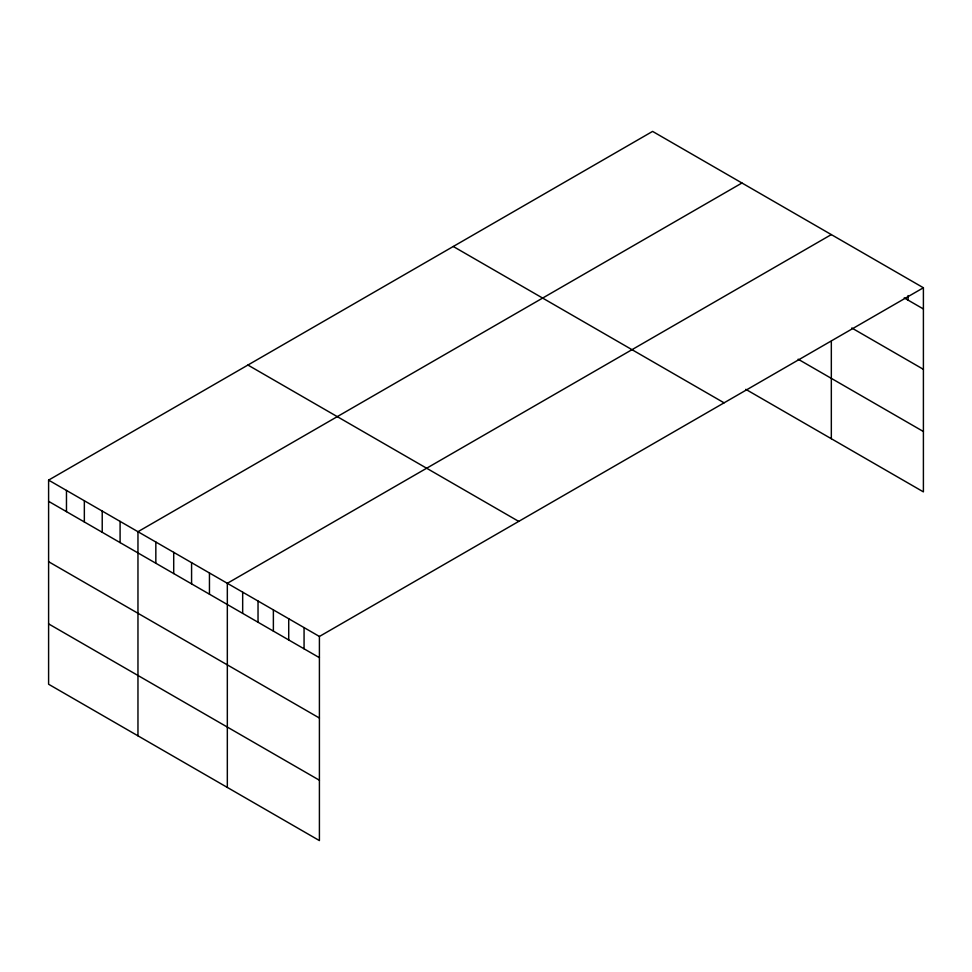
<?xml version="1.0" encoding="UTF-8"?>
<svg xmlns="http://www.w3.org/2000/svg" width="972" height="972" viewBox="0 0 972 972"><rect width="100%" height="100%" fill="white"/><g stroke="black" fill="none" stroke-linecap="round" stroke-linejoin="round"><path stroke-width="1.46" d="M923.4 287.761L319.411 636.466L319.411 840.598L48.6 684.239L48.6 480.119L652.589 131.402L923.4 287.761L923.4 491.881L745.791 389.335M741.964 183.003L137.963 531.708L137.963 735.84M831.327 234.592L227.327 583.309L227.327 787.429M904.215 297.894L923.4 308.975M851.788 327.989L923.4 369.336M798.134 359.203L923.4 431.519M453.28 246.487L724.079 402.833M247.921 365.047L518.72 521.393M48.6 480.119L319.411 636.466M48.6 501.333L319.411 657.679M48.6 561.695L319.411 718.041M48.6 623.878L319.411 780.237M908.055 295.561L908.055 300.105M831.327 341.342L831.327 438.724M304.066 627.608L304.066 648.822M288.72 618.751L288.72 639.965M273.375 609.894L273.375 631.107M258.03 601.024L258.03 622.238M242.672 592.167L242.672 613.381M209.454 572.994L209.454 594.208M191.581 562.667L191.581 583.88M173.709 552.351L173.709 573.565M155.836 542.036L155.836 563.25M120.091 521.393L120.091 542.607M102.218 511.078L102.218 532.292M84.345 500.762L84.345 521.976M66.473 490.435L66.473 511.649"/></g></svg>
